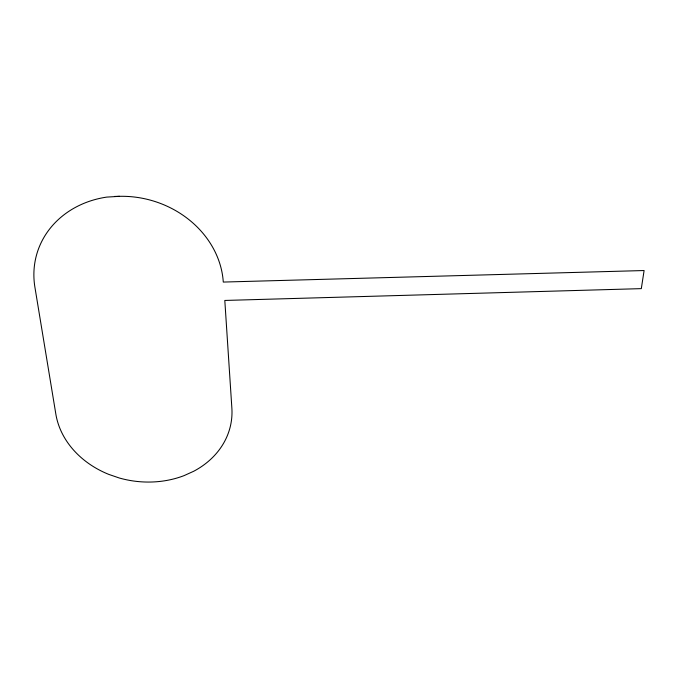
<?xml version="1.0" encoding="UTF-8"?>
<svg xmlns="http://www.w3.org/2000/svg" width="678" height="678" viewBox="0 0 678 678"><rect width="100%" height="100%" fill="white"/><g stroke="black" fill="none" stroke-linecap="round" stroke-linejoin="round"><path stroke-width="1.02" d="M114.472 196.442L119.557 196.323A95.522 83.58 16.5 0 1 223.282 282.065L644.1 270.539L641.312 288.633L224.808 300.447L231.868 408.148A88.81 73.614 8.6 0 1 193.722 471.252L184.179 475.583A88.81 73.614 8.6 0 1 119.328 478.007L108.794 474.397A88.81 73.614 8.6 0 1 55.85 414.122L34.959 287.514A95.844 83.86 16.5 0 1 106.692 197.103L119.557 196.323"/></g></svg>
